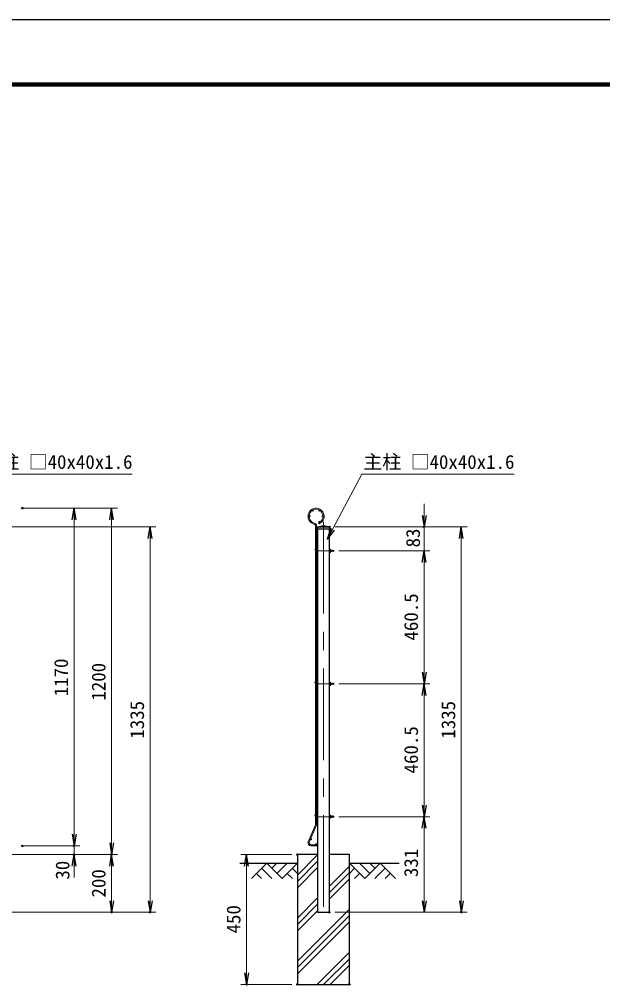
# Model space of a CAD drawing. Units: millimetres, scale not verified. Extents: x -4200 to 4200, y -2970 to 2970.
# Drawn here: x -735 to 1288, y -385 to 2970 of the extents above; entities that cross this region are included whole.
import ezdxf
from ezdxf.enums import TextEntityAlignment as Align

# ---------------------------------------------------------------- set-up
doc = ezdxf.new("R2010")
doc.units = ezdxf.units.MM
doc.header["$LTSCALE"] = 10
doc.header["$PDMODE"] = 32
doc.header["$PDSIZE"] = 5
doc.linetypes.add('USER1', pattern=[50.8, 31.75, -6.35, 6.35, -6.35])
for name, color, linetype, lineweight in [('0-1_D-BGD', 7, 'Continuous', 25), ('0-2_D-STR4', 7, 'Continuous', 25), ('0-3_D-STR-DIM', 7, 'Continuous', 13), ('0-4_D-STR3', 3, 'Continuous', 13), ('0-5_D-BMK', 2, 'USER1', 13), ('0-6_D-STR1', 1, 'Continuous', 25), ('0-7_D-STR2', 7, 'Continuous', 13), ('0-8_D-DCR-HCH', 7, 'Continuous', 13), ('0-B_D-STR-TXT', 7, 'Continuous', 25), ('0-C_D-TTL', 7, 'Continuous', 25)]:
    doc.layers.add(name, color=color, linetype=linetype, lineweight=lineweight)
doc.layers.add('0-9_0', color=7, linetype='Continuous')
doc.layers.add('0-A_Defpoints', color=7, linetype='Continuous')
doc.styles.add('ＭＳ ゴシック', font='')
doc.styles.get('ＭＳ ゴシック').set_extended_font_data('MS Gothic')

# ---------------------------------------------------------------- blocks, each defined once
blk = doc.blocks.new('_Open')
at = {"layer": '0-9_0'}
blk.add_line((-10, 1.667), (0, 0), dxfattribs=at)
blk.add_lwpolyline([(-10, -1.667), (0, 0), (-10, 0)], dxfattribs=at)

msp = doc.modelspace()

# ---------------------------------------------------------------- linework, layer by layer
at = {"layer": '0-1_D-BGD'}
for p, q in [((29.62, 46.38), (229.62, 46.38)), ((409.62, 46.38), (582.16, 46.38))]:
    msp.add_line(p, q, dxfattribs=at)
at = {"layer": '0-2_D-STR4'}
msp.add_lwpolyline([(299.62, 76.38), (229.62, 76.38), (229.62, -373.62), (409.62, -373.62), (409.62, 76.38), (339.62, 76.38)], dxfattribs=at)
at = {"layer": '0-3_D-STR-DIM'}
for p, q in [((-724.73, 1276.38), (-524.73, 1276.38)), ((-704.73, 1276.38), (-394.73, 1276.38)), ((668.82, 1251.38), (668.82, 1291.38)), ((-959.2, 1211.38), (-261.23, 1211.38)), ((-544.73, 1236.38), (-544.73, 146.38)), ((-414.73, 1236.38), (-414.73, 116.38)), ((360.62, 1211.38), (688.82, 1211.38)), ((360.62, 1211.38), (817.82, 1211.38)), ((668.82, 1128.38), (668.82, 1211.38)), ((-281.23, 1171.38), (-281.23, -83.62)), ((797.82, 1171.38), (797.82, -83.62)), ((372.95, 1128.38), (688.82, 1128.38)), ((372.95, 1128.38), (688.82, 1128.38)), ((668.82, 1088.38), (668.82, 1048.38)), ((668.82, 1088.38), (668.82, 707.88)), ((372.95, 667.88), (688.82, 667.88)), ((372.95, 667.88), (688.82, 667.88)), ((668.82, 627.88), (668.82, 247.38)), ((372.95, 207.38), (688.82, 207.38)), ((372.95, 207.38), (688.82, 207.38)), ((-544.73, 146.38), (-544.73, 186.38)), ((668.82, -83.62), (668.82, 167.38)), ((-724.73, 106.38), (-524.73, 106.38)), ((-704.73, 106.38), (-524.73, 106.38)), ((-544.73, 106.38), (-544.73, 76.38)), ((-890.2, 76.38), (-524.73, 76.38)), ((-890.2, 76.38), (-394.73, 76.38)), ((-870.2, 76.38), (-394.73, 76.38)), ((209.62, 76.38), (33.23, 76.38)), ((-544.73, 36.38), (-544.73, -3.62)), ((-414.73, 36.38), (-414.73, -83.62)), ((53.23, 36.38), (53.23, -333.62)), ((-960.2, -123.62), (-394.73, -123.62)), ((-960.2, -123.62), (-261.23, -123.62)), ((359.62, -123.62), (688.82, -123.62)), ((359.62, -123.62), (817.82, -123.62)), ((209.62, -373.62), (33.23, -373.62))]:
    msp.add_line(p, q, dxfattribs=at)
at = {"layer": '0-4_D-STR3'}
for p, q in [((299.12, 1139.09), (296.02, 1141.43)), ((291.99, 1138.27), (292.42, 1138.84)), ((296.15, 1135.14), (299.12, 1139.09)), ((298.22, 1130.98), (299.62, 1130.98)), ((298.22, 1125.78), (299.62, 1125.78)), ((343.76, 1133.9), (339.62, 1133.9)), ((339.62, 1133.9), (339.62, 1122.85)), ((343.76, 1131.14), (339.62, 1131.14)), ((343.76, 1125.61), (339.62, 1125.61)), ((343.76, 1122.85), (339.62, 1122.85)), ((344.26, 1132.53), (344.26, 1124.04)), ((344.26, 1125.78), (348.26, 1125.78)), ((291.99, 677.77), (292.42, 678.34)), ((299.12, 678.59), (296.02, 680.93)), ((296.15, 674.64), (299.12, 678.59)), ((343.76, 673.4), (339.62, 673.4)), ((339.62, 673.4), (339.62, 662.35)), ((344.26, 672.03), (344.26, 663.54)), ((298.22, 670.48), (299.62, 670.48)), ((298.22, 665.28), (299.62, 665.28)), ((343.76, 670.64), (339.62, 670.64)), ((343.76, 665.11), (339.62, 665.11)), ((343.76, 662.35), (339.62, 662.35)), ((344.26, 665.28), (348.26, 665.28)), ((291.99, 217.27), (292.42, 217.84)), ((299.12, 218.09), (296.02, 220.43)), ((296.15, 214.14), (299.12, 218.09)), ((298.22, 209.98), (299.62, 209.98)), ((298.22, 204.78), (299.62, 204.78)), ((339.62, 212.9), (339.62, 201.85)), ((343.76, 212.9), (339.62, 212.9)), ((343.76, 210.14), (339.62, 210.14)), ((343.76, 204.61), (339.62, 204.61)), ((343.76, 201.85), (339.62, 201.85)), ((344.26, 211.53), (344.26, 203.04)), ((344.26, 204.78), (348.26, 204.78))]:
    msp.add_line(p, q, dxfattribs=at)
for points in [[(344.26, 1130.98), (348.26, 1130.98), (348.26, 1125.78)], [(344.26, 670.48), (348.26, 670.48), (348.26, 665.28)], [(344.26, 209.98), (348.26, 209.98), (348.26, 204.78)]]:
    msp.add_lwpolyline(points, dxfattribs=at)
for centre, radius, start, end in [((298.22, 1133.58), 7.8, 143, 221.96156), ((298.22, 1133.58), 2.6, 143, 147.797), ((298.22, 1133.58), 2.6, 212.203, 270), ((298.22, 1133.58), 7.8, 253.6171, 270), ((339.6, 1125.59), 0.031, 40.87793, 319.12207), ((342.1, 1132.52), 2.16, 320.19668, 39.80332), ((336.38, 1128.38), 7.88, 339.48158, 20.51842), ((342.14, 1124.23), 2.13, 319.53759, 40.46241), ((345.22, 1128.38), 4, 319.4584, 40.5416), ((298.22, 673.08), 7.8, 143, 221.96156), ((298.22, 673.08), 2.6, 143, 147.797), ((298.22, 673.08), 2.6, 212.203, 270), ((342.1, 672.02), 2.16, 320.19668, 39.80332), ((298.22, 673.08), 7.8, 253.6171, 270), ((339.6, 665.09), 0.031, 40.87793, 319.12207), ((336.38, 667.88), 7.88, 339.48158, 20.51842), ((342.14, 663.73), 2.13, 319.53759, 40.46241), ((345.22, 667.88), 4, 319.4584, 40.5416), ((298.22, 212.58), 7.8, 143, 221.96156), ((298.22, 212.58), 2.6, 143, 147.797), ((298.22, 212.58), 2.6, 212.203, 270), ((298.22, 212.58), 7.8, 253.6171, 270), ((339.6, 204.59), 0.031, 40.87793, 319.12207), ((342.1, 211.52), 2.16, 320.19668, 39.80332), ((336.38, 207.38), 7.88, 339.48158, 20.51842), ((342.14, 203.23), 2.13, 319.53759, 40.46241), ((345.22, 207.38), 4, 319.4584, 40.5416)]:
    msp.add_arc(centre, radius, start, end, dxfattribs=at)
at = {"layer": '0-5_D-BMK'}
for p, q in [((319.62, 1228.88), (319.62, -145.38)), ((299.62, 1128.38), (352.95, 1128.38)), ((299.62, 667.88), (352.95, 667.88)), ((299.62, 207.38), (352.95, 207.38))]:
    msp.add_line(p, q, dxfattribs=at)
at = {"layer": '0-6_D-STR1'}
for p, q in [((298.62, 1211.38), (313.62, 1215.38)), ((298.62, 1211.38), (340.62, 1211.38)), ((298.62, 1211.38), (298.62, 1204.38)), ((313.62, 1215.38), (325.62, 1215.38)), ((325.62, 1215.38), (340.62, 1211.38)), ((340.62, 1211.38), (340.62, 1204.38)), ((298.62, 1204.38), (340.62, 1204.38)), ((299.62, 1204.38), (299.62, -123.62)), ((339.62, 1204.38), (339.62, -123.62)), ((299.62, -123.62), (339.62, -123.62))]:
    msp.add_line(p, q, dxfattribs=at)
at = {"layer": '0-7_D-STR2'}
for p, q in [((292.42, 1214.97), (292.42, 1132.38)), ((296.02, 1214.97), (296.02, 1132.38)), ((303.07, 1225.63), (304.37, 1222.28)), ((292.42, 1132.38), (292.42, 211.38)), ((296.02, 1132.38), (296.02, 211.38)), ((292.42, 181.43), (292.42, 211.38)), ((296.02, 181.43), (296.02, 211.38)), ((267.02, 120.28), (291.91, 178.93)), ((270.33, 118.88), (295.23, 177.53)), ((298.02, 109.98), (276.22, 109.98)), ((298.02, 106.38), (276.22, 106.38)), ((298.02, 109.98), (298.02, 106.38))]:
    msp.add_line(p, q, dxfattribs=at)
for centre in [(271.62, 1248.38), (282.92, 1267.95), (305.52, 1267.95), (316.82, 1248.38), (305.52, 1228.8), (297.82, 1132.38), (297.82, 978.38), (297.82, 824.88), (297.82, 671.88), (297.82, 642.08), (297.82, 498.08), (297.82, 354.58), (297.82, 211.38), (276.75, 129.4), (294.52, 111.78)]:
    msp.add_circle(centre, 1.8, dxfattribs=at)
for centre, radius, start, end in [((294.22, 1248.38), 28, 291.25, 256.20952), ((294.22, 1248.38), 24.4, 291.25, 256.20952), ((286.02, 1214.97), 6.4, 0, 76.20952), ((286.02, 1214.97), 10, 0, 76.20952), ((286.02, 181.43), 6.4, 337, 0), ((286.02, 181.43), 10, 337, 0), ((276.22, 116.38), 10, 157, 270), ((276.22, 116.38), 6.4, 157, 270)]:
    msp.add_arc(centre, radius, start, end, dxfattribs=at)
at = {"layer": '0-8_D-DCR-HCH'}
for p, q in [((229.62, 5.17), (299.62, 75.17)), ((123.2, 46.38), (69.99, -6.84)), ((123.2, 46.38), (176.41, -6.84)), ((140.94, 28.64), (158.67, 46.38)), ((158.67, 10.9), (194.15, 46.38)), ((176.41, -6.84), (229.62, 46.38)), ((229.62, -16.93), (299.62, 53.07)), ((339.62, -34.03), (409.62, 35.97)), ((462.83, -6.84), (409.62, 46.38)), ((480.57, 10.9), (445.1, 46.38)), ((516.05, 46.38), (462.83, -6.84)), ((498.4, 28.55), (480.57, 46.38)), ((516.05, 46.38), (569.26, -6.84)), ((87.72, 10.9), (105.54, -6.84)), ((105.46, 28.64), (141.1, -6.84)), ((194.15, 10.9), (211.97, -6.84)), ((211.89, 28.64), (229.62, 10.98)), ((229.62, -39.02), (299.62, 30.98)), ((339.62, -56.13), (409.62, 13.87)), ((427.36, 28.64), (409.62, 10.98)), ((445.1, 10.9), (427.28, -6.84)), ((533.78, 28.64), (498.15, -6.84)), ((551.52, 10.9), (533.7, -6.84)), ((339.62, -78.22), (409.62, -8.22)), ((229.62, -144.03), (299.62, -74.03)), ((229.62, -166.13), (299.62, -96.13)), ((229.62, -293.23), (409.62, -113.23)), ((229.62, -188.22), (299.62, -118.22)), ((229.62, -315.33), (409.62, -135.33)), ((229.62, -337.42), (409.62, -157.42)), ((298.43, -373.62), (409.62, -262.43)), ((320.53, -373.62), (409.62, -284.53)), ((342.62, -373.62), (409.62, -306.62))]:
    msp.add_line(p, q, dxfattribs=at)
at = {"layer": '0-A_Defpoints'}
for p in [(-724.73, 1276.38), (340.62, 1211.38), (668.82, 1211.38), (352.95, 1128.38), (352.95, 667.88), (668.82, 667.88), (352.95, 207.38), (668.82, 207.38), (-724.73, 106.38), (-544.73, 106.38), (-544.73, 76.38), (-414.73, 76.38), (229.62, 76.38), (-414.73, -123.62), (-281.23, -123.62), (339.62, -123.62), (797.82, -123.62), (53.23, -373.62), (229.62, -373.62), (229.62, -373.62), (409.62, -373.62)]:
    msp.add_point(p, dxfattribs=at)
at = {"layer": '0-B_D-STR-TXT', "lineweight": 13}
for points in [[(-343.81, 1393.89), (-871.04, 1393.89), (-990.83, 1170.25)], [(980.59, 1393.89), (453.35, 1393.89), (333.56, 1170.25)]]:
    msp.add_lwpolyline(points, dxfattribs=at)
at = {"layer": '0-C_D-TTL', "color": 2}
msp.add_lwpolyline([(-4199.74, 2970), (4200.26, 2970), (4200.26, -2970), (-4199.74, -2970)], close=True, dxfattribs=at)
at = {"layer": '0-C_D-TTL'}
for points in [[(-3929.74, 2750), (3930.26, 2750), (3930.26, -2750), (-3929.74, -2750)], [(-3927.24, 2747.5), (3927.76, 2747.5), (3927.76, -2747.5), (-3927.24, -2747.5)], [(-3924.74, 2745), (3925.26, 2745), (3925.26, -2745), (-3924.74, -2745)], [(-3922.24, 2742.5), (3922.76, 2742.5), (3922.76, -2742.5), (-3922.24, -2742.5)], [(-3919.74, 2740), (3920.26, 2740), (3920.26, -2740), (-3919.74, -2740)]]:
    msp.add_lwpolyline(points, close=True, dxfattribs=at)

# ---------------------------------------------------------------- block references
at = {"layer": '0-3_D-STR-DIM', "xscale": 4, "yscale": 4}
for p, rotation in [((-544.73, 1276.38), 90), ((-414.73, 1276.38), 90), ((668.82, 1211.38), 270), ((-281.23, 1211.38), 90), ((797.82, 1211.38), 90), ((668.82, 1128.38), 90), ((668.82, 1128.38), 90), ((668.82, 667.88), 270), ((668.82, 667.88), 90), ((668.82, 207.38), 270), ((668.82, 207.38), 90), ((-544.73, 106.38), 270), ((-544.73, 106.38), 270), ((-414.73, 76.38), 270), ((-544.73, 76.38), 90), ((-414.73, 76.38), 90), ((53.23, 76.38), 90), ((-414.73, -123.62), 270), ((-281.23, -123.62), 270), ((668.82, -123.62), 270), ((797.82, -123.62), 270), ((53.23, -373.62), 270)]:
    msp.add_blockref('_Open', p, dxfattribs=dict(at, rotation=rotation))
at = {"layer": '0-B_D-STR-TXT', "xscale": 4, "yscale": 4, "rotation": 241.82519}
msp.add_blockref('_Open', (332.62, 1168.48), dxfattribs=at)

# ---------------------------------------------------------------- texts
at = {"layer": '0-3_D-STR-DIM', "style": 'ＭＳ ゴシック'}
for s, p in [('83', (668.82, 1140.32)), ('460.5', (662.07, 817.78)), ('1170', (-551.48, 624.48)), ('1200', (-421.48, 609.48)), ('1335', (-287.98, 477.63)), ('1335', (791.07, 477.63)), ('460.5', (662.07, 357.28)), ('331', (662.07, -1.92)), ('30', (-546.6, -10.71)), ('200', (-421.48, -72.62)), ('450', (46.48, -197.12))]:
    msp.add_text(s, height=48.09, rotation=90, dxfattribs=at).set_placement(p, align=Align.BOTTOM_LEFT)
at = {"layer": '0-B_D-STR-TXT', "style": 'ＭＳ ゴシック'}
for p in [(-866.2, 1398.15), (458.19, 1398.15)]:
    msp.add_text('主柱 □40x40x1.6', height=48.09, dxfattribs=at).set_placement(p, align=Align.BOTTOM_LEFT)

doc.saveas('drawing.dxf')
